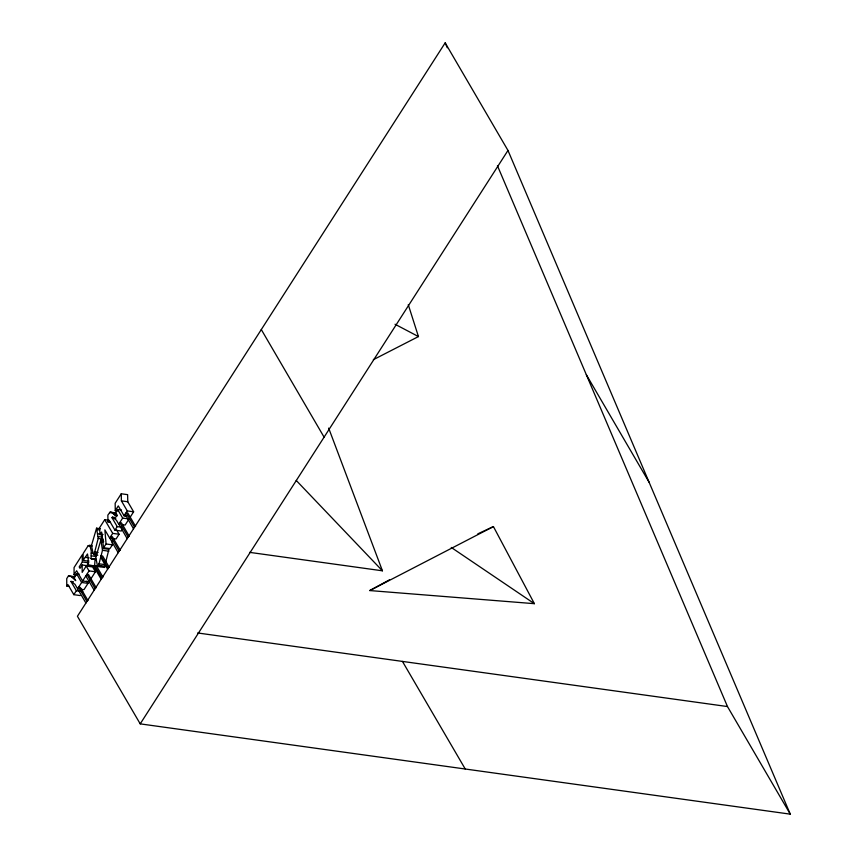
<?xml version="1.0" encoding="UTF-8"?>
<svg xmlns="http://www.w3.org/2000/svg" width="857" height="857" viewBox="0 0 857 857"><rect width="100%" height="100%" fill="white"/><g stroke="black" fill="none" stroke-linecap="round" stroke-linejoin="round"><path stroke-width="1.29" d="M76.605 575.015L74.056 574.661L74.077 567.527L82.186 554.886L82.347 561.967L79.176 566.906L80.012 568.341L82.165 564.988L88.539 565.866M97.816 555.25L94.002 554.715L98.191 538.442L96.573 528.169L100.398 528.705M98.619 563.745L104.983 564.624L104.672 567.463L98.309 566.584L102.486 550.312L100.88 540.039L103.429 540.392M105.69 562.181L108.935 549.337L102.572 548.448M96.445 559.76L91.035 558.518L91.228 550.847L89.846 545.341L88.196 545.663L83.129 553.558L83.14 560.424L88.239 561.131M87.532 565.149L101.008 566.434L87.532 565.149L88.26 558.485L87.478 553.986L83.14 560.424M96.573 528.169L91.474 545.47L92.952 552.926L94.002 554.715M100.88 540.039L95.78 557.339L97.259 564.784L98.309 566.584M74.87 576.74L68.496 575.861L66.728 578.625L66.771 586.006L69.31 586.359M108.55 520.22L104.736 519.696L99.669 527.591L99.98 534.629L102.529 534.982M130.468 516.728L133.628 511.79L127.768 501.752L127.618 494.66L121.255 493.771L115.17 503.252L115.256 510.633L117.795 510.986M116.038 512.957L110.135 512.132L107.853 515.1L107.982 521.934L110.521 522.288M99.98 534.629L101.629 532.068L103.526 547.709L109.889 548.598L112.46 544.859L112.117 541.013M107.982 521.934L109.107 520.167L114.934 530.151L121.298 531.029L122.433 529.251M115.256 510.633L118.287 505.898L124.094 515.85L126.643 516.203M121.03 527.119L117.216 526.594L112.042 517.735L112.417 517.135L114.967 517.489M121.469 510.001L117.645 509.476L115.363 513.032L117.045 515.893L116.531 516.685L111.742 512.368L110.135 512.132M79.058 574.04L76.519 573.687L73.981 577.639L75.748 580.66L71.024 576.482L68.496 575.861M74.056 574.661L76.627 570.751L82.593 580.971L88.957 581.86L95.416 571.78L92.588 566.938L86.225 566.059L82.176 572.38L82.165 564.988M86.814 565.813L88.078 563.842M104.736 519.696L112.717 533.375L109.675 538.11L104.865 529.862L106.086 543.97L103.526 547.709M114.934 530.151L117.216 526.594M117.645 509.476L122.669 518.078L118.748 524.205L116.445 520.263L112.417 517.135M124.094 515.85L127.264 510.911L121.405 500.863L121.255 493.771M80.183 595.551L73.82 594.672L76.359 590.719L70.917 581.4L73.456 581.753M77.591 588.791L81.64 582.471L76.519 573.687M82.593 580.971L89.053 570.901L86.225 566.059M116.423 529.701L119.08 534.254L116.049 538.999L112.224 538.464M129.032 518.967L125.111 525.084L122.562 524.73M86.728 581.164L88.014 583.36L83.954 589.68L80.451 589.188M445.179 42.85L77.419 616.279L140.216 723.865L790.272 814.15L507.976 150.446L445.179 42.85L447.268 47.767M140.216 723.865L507.976 150.446M66.771 586.006L67.96 584.635L73.82 594.672M477.81 533.857L493.428 526.584L534.393 603.682L369.774 590.559L389.581 579.761M369.774 590.559L493.428 526.584M373.341 359.694L418.441 336.565L408.275 304.674M91.345 559.053L95.052 559.417L94.645 565.556L101.94 578.047M121.405 500.863L127.768 501.752M127.264 510.911L133.628 511.79M109.503 512.529L112.053 512.882M112.717 513.107L116.541 513.643M113.842 513.954L116.391 514.307M114.817 514.693L117.366 515.046M122.669 518.078L127.768 518.785M112.042 517.735L115.866 518.26M96.916 529.583L99.466 529.937M112.717 533.375L119.08 534.254M249.58 552.358L382.436 570.805L328.66 428.104M97.944 533.804L103.033 534.511M98.266 536.578L102.09 537.114M98.191 538.442L103.279 539.149M101.222 541.442L103.772 541.795M106.086 543.97L112.46 544.859M89.846 545.341L91.967 545.63M88.196 545.663L92.02 546.188M102.486 550.312L108.86 551.19M94.313 551.876L98.126 552.411M94.291 553.461L96.83 553.815M91.26 553.226L93.809 553.579M91.303 555.85L96.391 556.557M85.325 557.339L89.149 557.875M91.035 558.518L96.123 559.225M82.347 561.967L87.435 562.674M98.587 565.331L104.961 566.209M89.053 570.901L95.416 571.78M71.024 576.482L74.838 577.018M81.64 582.471L88.014 583.36M76.359 590.719L82.722 591.609M197.656 632.969L727.475 706.554L790.272 814.15M70.917 581.4L74.977 584.313L85.904 603.039M395.034 324.246L418.441 336.565M451.275 547.462L534.393 603.682M296.233 480.445L382.436 570.805M586.327 374.702L649.124 482.298M261.299 329.559L324.096 437.156M402.447 661.411L465.244 769.008M135.577 526.337L127.779 512.979L126.086 512.743L134.528 527.216M133.521 528.801L125.133 514.232M129.246 536.214L121.458 522.856L119.755 522.62L128.196 537.093M127.19 538.667L118.802 524.109M120.248 550.237L112.385 536.771L110.692 536.536L119.198 551.115M118.191 552.701L109.739 538.014M109.257 567.345L102.626 555.968L100.922 555.732L108.218 568.245M100.558 557.029L107.639 569.155M96.348 565.791L102.969 577.147M93.145 565.47L101.18 579.225M96.209 587.752L88.539 574.608L86.846 574.372L95.159 588.62M85.829 575.947L94.141 590.194M87.982 600.596L80.301 587.452L78.608 587.216L86.921 601.453M497.456 165.755L727.475 706.554M88.657 560.489L88.71 562.856"/></g></svg>
